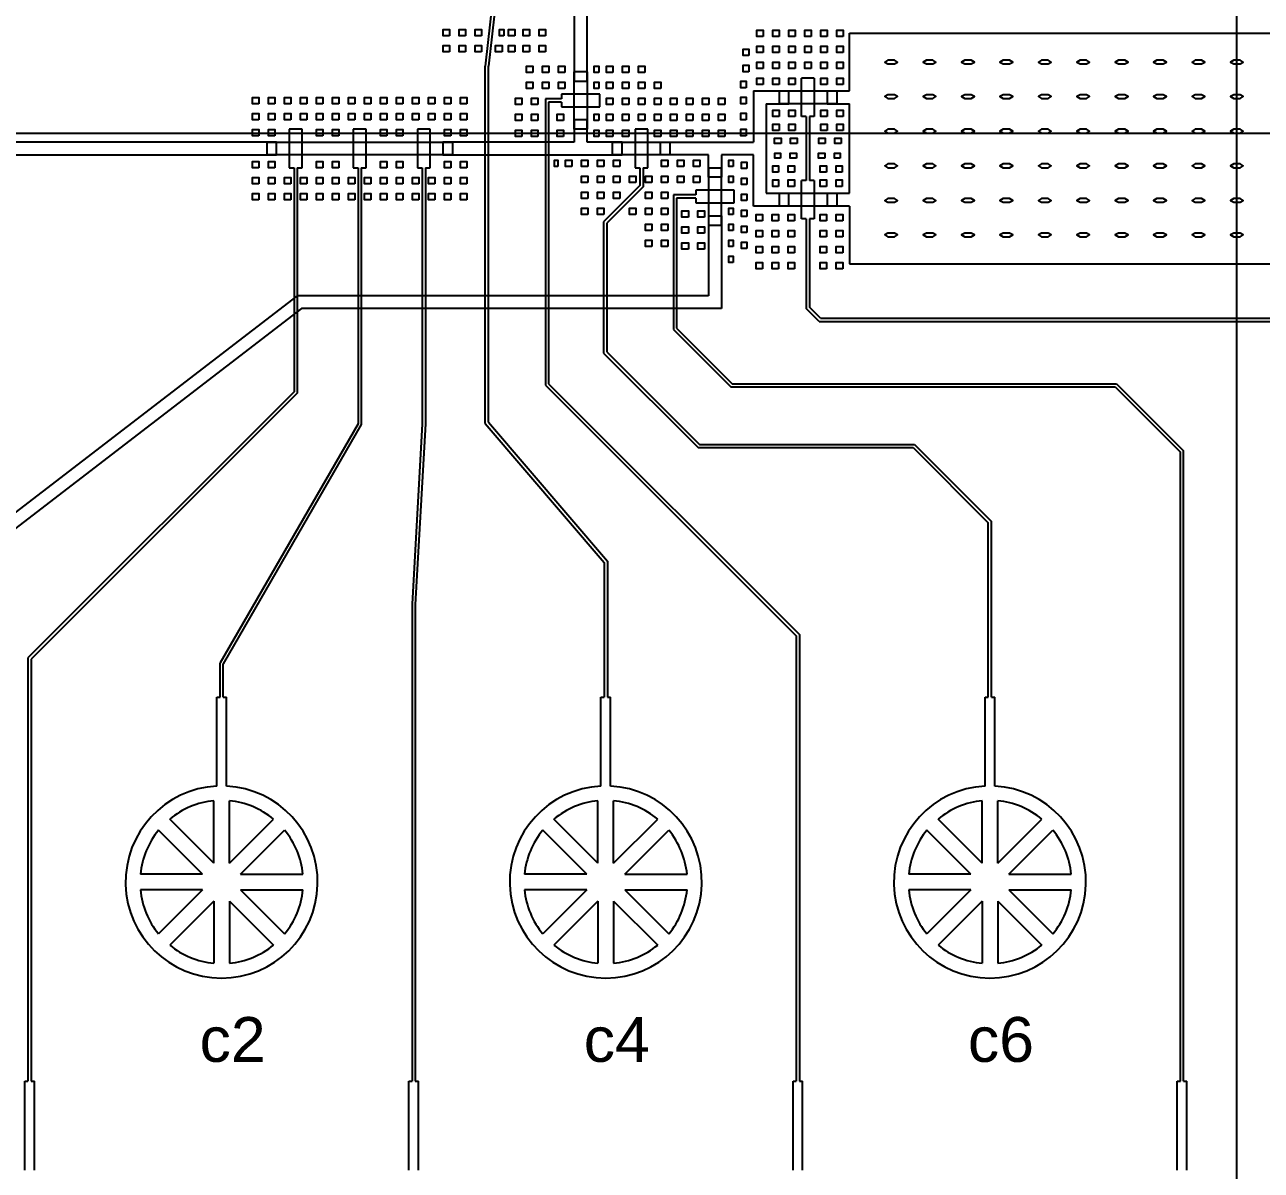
# Model space of a CAD drawing. Extents: x 1828 to 103828, y 11639 to 113639.
# Drawn here: x 43362 to 53018, y 33539 to 42485 of the extents above; entities that cross this region are included whole.
import ezdxf

# ---------------------------------------------------------------- set-up
doc = ezdxf.new("R2010")
doc.units = 13
for name, color, linetype in [('Control - FILL', 40, 'Continuous'), ('Control - SU8', 10, 'Continuous'), ('Flow - AZ50', 80, 'Continuous'), ('Flow - FILL', 131, 'Continuous'), ('Flow - SU8', 140, 'Continuous'), ('OPAQUE', 10, 'Continuous')]:
    doc.layers.add(name, color=color, linetype=linetype)
doc.styles.get("Standard").update_dxf_attribs({"font": 'arial.ttf', "height": 250})

msp = doc.modelspace()

# ---------------------------------------------------------------- linework, layer by layer
for p, q in [((52827.8, 11638.7), (52827.8, 113638.7)), ((52827.8, 11638.7), (52827.8, 113638.7)), ((1827.8, 41638.7), (103827.8, 41638.7))]:
    msp.add_line(p, q)
at = {"layer": 'Control - FILL'}
for p, q in [((44838, 35937.6), (44838, 36424.2)), ((44960.6, 35937.6), (44960.6, 36424.2)), ((47838, 35937.6), (47838, 36424.2)), ((47960.6, 35937.6), (47960.6, 36424.2)), ((50838, 35937.6), (50838, 36424.2)), ((50960.6, 35937.6), (50960.6, 36424.2)), ((44838, 35937.6), (44494, 36281.6)), ((44960.6, 35937.6), (45304.6, 36281.6)), ((47838, 35937.6), (47494, 36281.6)), ((47960.6, 35937.6), (48304.6, 36281.6)), ((50838, 35937.6), (50494, 36281.6)), ((50960.6, 35937.6), (51304.6, 36281.6)), ((44751.3, 35850.9), (44407.3, 36195)), ((45047.3, 35850.9), (45391.3, 36195)), ((47751.3, 35850.9), (47407.3, 36195)), ((48047.3, 35850.9), (48391.3, 36195)), ((50751.3, 35850.9), (50407.3, 36195)), ((51047.3, 35850.9), (51391.3, 36195)), ((44751.3, 35850.9), (44264.8, 35850.9)), ((45047.3, 35850.9), (45533.8, 35850.9)), ((47751.3, 35850.9), (47264.8, 35850.9)), ((48047.3, 35850.9), (48533.8, 35850.9)), ((50751.3, 35850.9), (50264.8, 35850.9)), ((51047.3, 35850.9), (51533.8, 35850.9)), ((44751.3, 35728.3), (44264.8, 35728.3)), ((44751.3, 35728.3), (44407.3, 35384.3)), ((44838, 35641.6), (44494, 35297.6)), ((44838, 35641.6), (44838, 35155.1)), ((44960.6, 35641.6), (44960.6, 35155.1)), ((44960.6, 35641.6), (45304.6, 35297.6)), ((45047.3, 35728.3), (45533.8, 35728.3)), ((45047.3, 35728.3), (45391.3, 35384.3)), ((47751.3, 35728.3), (47264.8, 35728.3)), ((47751.3, 35728.3), (47407.3, 35384.3)), ((47838, 35641.6), (47494, 35297.6)), ((47838, 35641.6), (47838, 35155.1)), ((47960.6, 35641.6), (47960.6, 35155.1)), ((47960.6, 35641.6), (48304.6, 35297.6)), ((48047.3, 35728.3), (48533.8, 35728.3)), ((48047.3, 35728.3), (48391.3, 35384.3)), ((50751.3, 35728.3), (50264.8, 35728.3)), ((50751.3, 35728.3), (50407.3, 35384.3)), ((50838, 35641.6), (50494, 35297.6)), ((50838, 35641.6), (50838, 35155.1)), ((50960.6, 35641.6), (50960.6, 35155.1)), ((50960.6, 35641.6), (51304.6, 35297.6)), ((51047.3, 35728.3), (51533.8, 35728.3)), ((51047.3, 35728.3), (51391.3, 35384.3))]:
    msp.add_line(p, q, dxfattribs=at)
for centre, start, end in [((44899.3, 35789.6), 95.51773, 129.48227), ((44899.3, 35789.6), 50.51773, 84.48227), ((47899.3, 35789.6), 95.51773, 129.48227), ((47899.3, 35789.6), 50.51773, 84.48227), ((50899.3, 35789.6), 95.51773, 129.48227), ((50899.3, 35789.6), 50.51773, 84.48227), ((44899.3, 35789.6), 140.51773, 174.48227), ((44899.3, 35789.6), 5.51773, 39.48227), ((47899.3, 35789.6), 140.51773, 174.48227), ((47899.3, 35789.6), 5.51773, 39.48227), ((50899.3, 35789.6), 140.51773, 174.48227), ((50899.3, 35789.6), 5.51773, 39.48227), ((44899.3, 35789.6), 185.51773, 219.48227), ((44899.3, 35789.6), 320.51773, 354.48227), ((47899.3, 35789.6), 185.51773, 219.48227), ((47899.3, 35789.6), 320.51773, 354.48227), ((50899.3, 35789.6), 185.51773, 219.48227), ((50899.3, 35789.6), 320.51773, 354.48227), ((44899.3, 35789.6), 230.51773, 264.48227), ((44899.3, 35789.6), 275.51773, 309.48227), ((47899.3, 35789.6), 230.51773, 264.48227), ((47899.3, 35789.6), 275.51773, 309.48227), ((50899.3, 35789.6), 230.51773, 264.48227), ((50899.3, 35789.6), 275.51773, 309.48227)]:
    msp.add_arc(centre, 637.5, start, end, dxfattribs=at)
at = {"layer": 'Control - SU8'}
for p, q in [((47015.3, 42668.7), (46957.4, 42162.8)), ((47040.2, 42665.9), (46982.4, 42161.4)), ((46957.4, 39371.2), (46957.4, 42162.8)), ((46982.4, 39380.5), (46982.4, 42161.4)), ((49427.8, 41768.7), (49427.8, 42068.7)), ((49527.8, 42068.7), (49427.8, 42068.7)), ((49527.8, 42068.7), (49527.8, 41768.7)), ((47552.8, 41943.7), (47552.8, 41906.2)), ((47852.8, 41943.7), (47552.8, 41943.7)), ((47852.8, 41843.7), (47852.8, 41943.7)), ((47427.8, 41906.2), (47427.8, 39670.9)), ((47552.8, 41906.2), (47427.8, 41906.2)), ((47552.8, 41881.2), (47452.8, 41881.2)), ((47452.8, 41881.2), (47452.8, 39681.2)), ((47552.8, 41881.2), (47552.8, 41843.7)), ((47552.8, 41843.7), (47852.8, 41843.7)), ((49465.3, 41768.7), (49427.8, 41768.7)), ((49465.3, 41768.7), (49465.3, 41268.7)), ((49527.8, 41768.7), (49490.3, 41768.7)), ((49490.3, 41768.7), (49490.3, 41268.7)), ((45527.8, 41668.7), (45427.8, 41668.7)), ((45427.8, 41668.7), (45427.8, 41368.7)), ((45527.8, 41368.7), (45527.8, 41668.7)), ((46027.8, 41668.7), (45927.8, 41668.7)), ((45927.8, 41668.7), (45927.8, 41368.7)), ((46027.8, 41368.7), (46027.8, 41668.7)), ((46527.8, 41668.7), (46427.8, 41668.7)), ((46427.8, 41668.7), (46427.8, 41368.7)), ((46527.8, 41368.7), (46527.8, 41668.7)), ((48227.8, 41668.7), (48127.8, 41668.7)), ((48127.8, 41668.7), (48127.8, 41368.7)), ((48227.8, 41368.7), (48227.8, 41668.7)), ((45427.8, 41368.7), (45465.3, 41368.7)), ((45465.3, 41368.7), (45465.3, 39618.7)), ((45490.3, 41368.7), (45527.8, 41368.7)), ((45490.3, 41368.7), (45490.3, 39608.4)), ((45927.8, 41368.7), (45965.3, 41368.7)), ((45965.3, 41368.7), (45965.3, 39368.7)), ((45990.3, 41368.7), (46027.8, 41368.7)), ((45990.3, 41368.7), (45990.3, 39362)), ((46427.8, 41368.7), (46465.3, 41368.7)), ((46465.3, 41368.7), (46465.3, 39368.7)), ((46490.3, 41368.7), (46527.8, 41368.7)), ((46490.3, 41368.7), (46490.3, 39368)), ((48127.8, 41368.7), (48165.3, 41368.7)), ((48165.3, 41368.7), (48165.3, 41229.1)), ((48190.3, 41368.7), (48227.8, 41368.7)), ((48190.3, 41368.7), (48190.3, 41218.7)), ((49427.8, 40968.7), (49427.8, 41268.7)), ((49465.3, 41268.7), (49427.8, 41268.7)), ((49527.8, 41268.7), (49490.3, 41268.7)), ((49527.8, 41268.7), (49527.8, 40968.7)), ((48165.3, 41229.1), (47882.5, 40946.2)), ((48190.3, 41218.7), (47907.5, 40935.9)), ((48602.8, 41156.2), (48427.8, 41156.2)), ((48427.8, 41156.2), (48427.8, 40106.2)), ((48602.8, 41193.7), (48602.8, 41156.2)), ((48902.8, 41193.7), (48602.8, 41193.7)), ((48902.8, 41093.7), (48902.8, 41193.7)), ((48602.8, 41131.2), (48452.8, 41131.2)), ((48452.8, 41131.2), (48452.8, 40116.6)), ((48602.8, 41131.2), (48602.8, 41093.7)), ((48602.8, 41093.7), (48902.8, 41093.7)), ((47882.5, 40946.2), (47882.5, 39920.9)), ((49465.3, 40968.7), (49427.8, 40968.7)), ((49465.3, 40968.7), (49465.3, 40268.7)), ((49527.8, 40968.7), (49490.3, 40968.7)), ((49490.3, 40968.7), (49490.3, 40279.1)), ((47907.5, 40935.9), (47907.5, 39931.2)), ((49565.3, 40168.7), (49465.3, 40268.7)), ((49575.7, 40193.7), (49490.3, 40279.1)), ((49575.7, 40193.7), (53397.2, 40193.7)), ((48427.8, 40106.2), (48877.1, 39656.9)), ((48452.8, 40116.6), (48887.5, 39681.9)), ((48452.8, 40081.2), (48877.1, 39656.9)), ((49565.3, 40168.7), (53386.8, 40168.7)), ((47882.5, 39920.9), (48620.5, 39182.8)), ((47907.5, 39931.2), (48630.9, 39207.8)), ((45465.3, 39618.7), (43386.8, 37540.2)), ((45490.3, 39608.4), (43411.8, 37529.8)), ((47427.8, 39670.9), (49386.8, 37711.9)), ((47452.8, 39681.2), (49411.8, 37722.3)), ((48877.1, 39656.9), (51877.1, 39656.9)), ((48887.5, 39681.9), (51887.5, 39681.9)), ((51877.1, 39656.9), (52386.8, 39147.2)), ((51887.5, 39681.9), (52411.8, 39157.6)), ((45965.3, 39368.7), (44886.8, 37500.6)), ((45990.3, 39362), (44911.8, 37493.9)), ((46465.3, 39368.7), (46386.8, 37959.3)), ((46490.3, 39368), (46411.8, 37957.9)), ((46957.4, 39371.2), (47886.8, 38285.6)), ((46982.4, 39380.5), (47911.8, 38294.9)), ((48630.9, 39207.8), (50309.7, 39207.8)), ((50309.7, 39207.8), (50911.8, 38605.7)), ((48620.5, 39182.8), (50299.3, 39182.8)), ((50299.3, 39182.8), (50886.8, 38595.3)), ((52386.8, 34233.9), (52386.8, 39147.2)), ((52411.8, 34233.9), (52411.8, 39157.6)), ((50886.8, 37233.9), (50886.8, 38595.3)), ((50911.8, 37233.9), (50911.8, 38605.7)), ((47886.8, 38285.6), (47886.8, 37233.9)), ((47911.8, 38294.9), (47911.8, 37233.9)), ((46386.8, 37959.3), (46386.8, 34233.9)), ((46411.8, 37956), (46411.8, 34233.9)), ((49386.8, 37711.9), (49386.8, 34233.9)), ((49411.8, 37722.3), (49411.8, 34233.9)), ((43386.8, 37540.2), (43386.8, 34233.9)), ((43411.8, 37529.8), (43411.8, 34233.9)), ((44886.8, 37233.9), (44886.8, 37500.6)), ((44911.8, 37233.9), (44911.8, 37493.9)), ((44861.8, 37233.9), (44886.8, 37233.9)), ((44861.8, 36538.7), (44861.8, 37233.9)), ((44911.8, 37233.9), (44936.8, 37233.9)), ((44936.8, 36538.7), (44936.8, 37233.9)), ((47861.8, 37233.9), (47886.8, 37233.9)), ((47861.8, 36538.7), (47861.8, 37233.9)), ((47911.8, 37233.9), (47936.8, 37233.9)), ((47936.8, 36538.7), (47936.8, 37233.9)), ((50861.8, 37233.9), (50886.8, 37233.9)), ((50861.8, 36538.7), (50861.8, 37233.9)), ((50911.8, 37233.9), (50936.8, 37233.9)), ((50936.8, 36538.7), (50936.8, 37233.9)), ((43361.8, 33538.7), (43361.8, 34233.9)), ((43361.8, 34233.9), (43386.8, 34233.9)), ((43411.8, 34233.9), (43436.8, 34233.9)), ((43436.8, 33538.7), (43436.8, 34233.9)), ((46361.8, 34233.9), (46386.8, 34233.9)), ((46361.8, 33538.7), (46361.8, 34233.9)), ((46411.8, 34233.9), (46436.8, 34233.9)), ((46436.8, 33538.7), (46436.8, 34233.9)), ((49361.8, 34233.9), (49386.8, 34233.9)), ((49361.8, 33538.7), (49361.8, 34233.9)), ((49411.8, 34233.9), (49436.8, 34233.9)), ((49436.8, 33538.7), (49436.8, 34233.9)), ((52361.8, 34233.9), (52386.8, 34233.9)), ((52361.8, 33538.7), (52361.8, 34233.9)), ((52411.8, 34233.9), (52436.8, 34233.9)), ((52436.8, 33538.7), (52436.8, 34233.9))]:
    msp.add_line(p, q, dxfattribs=at)
for centre in [(44899.3, 35789.6), (47899.3, 35789.6), (50899.3, 35789.6)]:
    msp.add_arc(centre, 750, 92.86598, 87.13402, dxfattribs=at)
at = {"layer": 'Flow - AZ50'}
for p, q in [((47652.8, 41668.7), (47652.8, 42118.7)), ((47752.8, 42118.7), (47652.8, 42118.7)), ((47752.8, 42118.7), (47752.8, 41668.7)), ((49252.8, 41968.7), (49702.8, 41968.7)), ((49252.8, 41968.7), (49252.8, 41868.7)), ((49702.8, 41968.7), (49702.8, 41868.7)), ((49702.8, 41868.7), (49252.8, 41868.7)), ((47752.8, 41668.7), (47652.8, 41668.7)), ((45252.8, 41568.7), (46702.8, 41568.7)), ((45252.8, 41568.7), (45252.8, 41468.7)), ((46702.8, 41568.7), (46702.8, 41468.7)), ((47952.8, 41468.7), (47952.8, 41568.7)), ((47952.8, 41568.7), (48402.8, 41568.7)), ((48402.8, 41468.7), (48402.8, 41568.7)), ((46702.8, 41468.7), (45252.8, 41468.7)), ((48402.8, 41468.7), (47952.8, 41468.7)), ((48702.8, 41368.7), (48702.8, 40918.7)), ((48702.8, 41368.7), (48802.8, 41368.7)), ((48802.8, 40918.7), (48802.8, 41368.7)), ((49252.8, 41168.7), (49702.8, 41168.7)), ((49252.8, 41168.7), (49252.8, 41068.7)), ((49702.8, 41168.7), (49702.8, 41068.7)), ((49702.8, 41068.7), (49252.8, 41068.7)), ((48702.8, 40918.7), (48802.8, 40918.7))]:
    msp.add_line(p, q, dxfattribs=at)
at = {"layer": 'Flow - FILL'}
for points in [[(46679.3, 42397.8), (46629.3, 42397.8), (46629.3, 42447.8), (46679.3, 42447.8)], [(46804.3, 42397.8), (46754.3, 42397.8), (46754.3, 42447.8), (46804.3, 42447.8)], [(46929.3, 42397.8), (46879.3, 42397.8), (46879.3, 42447.8), (46929.3, 42447.8)], [(47104.3, 42397.8), (47069.3, 42397.8), (47069.3, 42447.8), (47104.3, 42447.8)], [(47189.3, 42397.8), (47139.3, 42397.8), (47139.3, 42447.8), (47189.3, 42447.8)], [(47304.3, 42397.8), (47254.3, 42397.8), (47254.3, 42447.8), (47304.3, 42447.8)], [(47429.3, 42397.8), (47379.3, 42397.8), (47379.3, 42447.8), (47429.3, 42447.8)], [(49127.8, 42393.7), (49077.8, 42393.7), (49077.8, 42443.7), (49127.8, 42443.7)], [(49252.8, 42393.7), (49202.8, 42393.7), (49202.8, 42443.7), (49252.8, 42443.7)], [(49377.8, 42393.7), (49327.8, 42393.7), (49327.8, 42443.7), (49377.8, 42443.7)], [(49502.8, 42393.7), (49452.8, 42393.7), (49452.8, 42443.7), (49502.8, 42443.7)], [(49627.8, 42393.7), (49577.8, 42393.7), (49577.8, 42443.7), (49627.8, 42443.7)], [(49752.8, 42393.7), (49702.8, 42393.7), (49702.8, 42443.7), (49752.8, 42443.7)], [(46679.3, 42272.8), (46629.3, 42272.8), (46629.3, 42322.8), (46679.3, 42322.8)], [(46804.3, 42272.8), (46754.3, 42272.8), (46754.3, 42322.8), (46804.3, 42322.8)], [(46929.3, 42272.8), (46879.3, 42272.8), (46879.3, 42322.8), (46929.3, 42322.8)], [(47089.3, 42272.8), (47039.3, 42272.8), (47039.3, 42322.8), (47089.3, 42322.8)], [(47189.3, 42272.8), (47139.3, 42272.8), (47139.3, 42322.8), (47189.3, 42322.8)], [(47304.3, 42272.8), (47254.3, 42272.8), (47254.3, 42322.8), (47304.3, 42322.8)], [(47429.3, 42272.8), (47379.3, 42272.8), (47379.3, 42322.8), (47429.3, 42322.8)], [(49127.8, 42268.7), (49077.8, 42268.7), (49077.8, 42318.7), (49127.8, 42318.7)], [(49252.8, 42268.7), (49202.8, 42268.7), (49202.8, 42318.7), (49252.8, 42318.7)], [(49377.8, 42268.7), (49327.8, 42268.7), (49327.8, 42318.7), (49377.8, 42318.7)], [(49502.8, 42268.7), (49452.8, 42268.7), (49452.8, 42318.7), (49502.8, 42318.7)], [(49627.8, 42268.7), (49577.8, 42268.7), (49577.8, 42318.7), (49627.8, 42318.7)], [(49752.8, 42268.7), (49702.8, 42268.7), (49702.8, 42318.7), (49752.8, 42318.7)], [(49015.3, 42243.7), (48972.8, 42243.7), (48972.8, 42293.7), (49015.3, 42293.7)], [(50102.8, 42178.7), (50152.8, 42178.7), (50177.8, 42193.7), (50177.8, 42193.7), (50152.8, 42208.7), (50102.8, 42208.7), (50077.8, 42193.7), (50077.8, 42193.7)], [(50402.8, 42178.7), (50452.8, 42178.7), (50477.8, 42193.7), (50477.8, 42193.7), (50452.8, 42208.7), (50402.8, 42208.7), (50377.8, 42193.7), (50377.8, 42193.7)], [(50702.8, 42178.7), (50752.8, 42178.7), (50777.8, 42193.7), (50777.8, 42193.7), (50752.8, 42208.7), (50702.8, 42208.7), (50677.8, 42193.7), (50677.8, 42193.7)], [(51002.8, 42178.7), (51052.8, 42178.7), (51077.8, 42193.7), (51077.8, 42193.7), (51052.8, 42208.7), (51002.8, 42208.7), (50977.8, 42193.7), (50977.8, 42193.7)], [(51302.8, 42178.7), (51352.8, 42178.7), (51377.8, 42193.7), (51377.8, 42193.7), (51352.8, 42208.7), (51302.8, 42208.7), (51277.8, 42193.7), (51277.8, 42193.7)], [(51602.8, 42178.7), (51652.8, 42178.7), (51677.8, 42193.7), (51677.8, 42193.7), (51652.8, 42208.7), (51602.8, 42208.7), (51577.8, 42193.7), (51577.8, 42193.7)], [(51902.8, 42178.7), (51952.8, 42178.7), (51977.8, 42193.7), (51977.8, 42193.7), (51952.8, 42208.7), (51902.8, 42208.7), (51877.8, 42193.7), (51877.8, 42193.7)], [(52202.8, 42178.7), (52252.8, 42178.7), (52277.8, 42193.7), (52277.8, 42193.7), (52252.8, 42208.7), (52202.8, 42208.7), (52177.8, 42193.7), (52177.8, 42193.7)], [(52502.8, 42178.7), (52552.8, 42178.7), (52577.8, 42193.7), (52577.8, 42193.7), (52552.8, 42208.7), (52502.8, 42208.7), (52477.8, 42193.7), (52477.8, 42193.7)], [(52802.8, 42178.7), (52852.8, 42178.7), (52877.8, 42193.7), (52877.8, 42193.7), (52852.8, 42208.7), (52802.8, 42208.7), (52777.8, 42193.7), (52777.8, 42193.7)], [(47329.3, 42112.8), (47279.3, 42112.8), (47279.3, 42162.8), (47329.3, 42162.8)], [(47454.3, 42112.8), (47404.3, 42112.8), (47404.3, 42162.8), (47454.3, 42162.8)], [(47579.3, 42112.8), (47529.3, 42112.8), (47529.3, 42162.8), (47579.3, 42162.8)], [(47844.3, 42112.8), (47809.3, 42112.8), (47809.3, 42162.8), (47844.3, 42162.8)], [(47954.3, 42112.8), (47904.3, 42112.8), (47904.3, 42162.8), (47954.3, 42162.8)], [(48079.3, 42112.8), (48029.3, 42112.8), (48029.3, 42162.8), (48079.3, 42162.8)], [(48204.3, 42112.8), (48154.3, 42112.8), (48154.3, 42162.8), (48204.3, 42162.8)], [(49015.3, 42118.7), (48972.8, 42118.7), (48972.8, 42168.7), (49015.3, 42168.7)], [(49127.8, 42143.7), (49077.8, 42143.7), (49077.8, 42193.7), (49127.8, 42193.7)], [(49252.8, 42143.7), (49202.8, 42143.7), (49202.8, 42193.7), (49252.8, 42193.7)], [(49377.8, 42143.7), (49327.8, 42143.7), (49327.8, 42193.7), (49377.8, 42193.7)], [(49502.8, 42143.7), (49452.8, 42143.7), (49452.8, 42193.7), (49502.8, 42193.7)], [(49627.8, 42143.7), (49577.8, 42143.7), (49577.8, 42193.7), (49627.8, 42193.7)], [(49752.8, 42143.7), (49702.8, 42143.7), (49702.8, 42193.7), (49752.8, 42193.7)], [(47329.3, 41987.8), (47279.3, 41987.8), (47279.3, 42037.8), (47329.3, 42037.8)], [(47454.3, 41987.8), (47404.3, 41987.8), (47404.3, 42037.8), (47454.3, 42037.8)], [(47579.3, 41987.8), (47529.3, 41987.8), (47529.3, 42037.8), (47579.3, 42037.8)], [(47844.3, 41987.8), (47809.3, 41987.8), (47809.3, 42037.8), (47844.3, 42037.8)], [(47954.3, 41987.8), (47904.3, 41987.8), (47904.3, 42037.8), (47954.3, 42037.8)], [(48079.3, 41987.8), (48029.3, 41987.8), (48029.3, 42037.8), (48079.3, 42037.8)], [(48204.3, 41987.8), (48154.3, 41987.8), (48154.3, 42037.8), (48204.3, 42037.8)], [(48329.3, 41987.8), (48279.3, 41987.8), (48279.3, 42037.8), (48329.3, 42037.8)], [(48995.3, 41993.7), (48952.8, 41993.7), (48952.8, 42043.7), (48995.3, 42043.7)], [(49127.8, 42018.7), (49077.8, 42018.7), (49077.8, 42068.7), (49127.8, 42068.7)], [(49252.8, 42018.7), (49202.8, 42018.7), (49202.8, 42068.7), (49252.8, 42068.7)], [(49377.8, 42018.7), (49327.8, 42018.7), (49327.8, 42068.7), (49377.8, 42068.7)], [(49627.8, 42018.7), (49577.8, 42018.7), (49577.8, 42068.7), (49627.8, 42068.7)], [(49752.8, 42018.7), (49702.8, 42018.7), (49702.8, 42068.7), (49752.8, 42068.7)], [(45189.3, 41867.8), (45139.3, 41867.8), (45139.3, 41917.8), (45189.3, 41917.8)], [(45314.3, 41867.8), (45264.3, 41867.8), (45264.3, 41917.8), (45314.3, 41917.8)], [(45439.3, 41867.8), (45389.3, 41867.8), (45389.3, 41917.8), (45439.3, 41917.8)], [(45564.3, 41867.8), (45514.3, 41867.8), (45514.3, 41917.8), (45564.3, 41917.8)], [(45689.3, 41867.8), (45639.3, 41867.8), (45639.3, 41917.8), (45689.3, 41917.8)], [(45814.3, 41867.8), (45764.3, 41867.8), (45764.3, 41917.8), (45814.3, 41917.8)], [(45939.3, 41867.8), (45889.3, 41867.8), (45889.3, 41917.8), (45939.3, 41917.8)], [(46064.3, 41867.8), (46014.3, 41867.8), (46014.3, 41917.8), (46064.3, 41917.8)], [(46189.3, 41867.8), (46139.3, 41867.8), (46139.3, 41917.8), (46189.3, 41917.8)], [(46314.3, 41867.8), (46264.3, 41867.8), (46264.3, 41917.8), (46314.3, 41917.8)], [(46439.3, 41867.8), (46389.3, 41867.8), (46389.3, 41917.8), (46439.3, 41917.8)], [(46564.3, 41867.8), (46514.3, 41867.8), (46514.3, 41917.8), (46564.3, 41917.8)], [(46689.3, 41867.8), (46639.3, 41867.8), (46639.3, 41917.8), (46689.3, 41917.8)], [(46814.3, 41867.8), (46764.3, 41867.8), (46764.3, 41917.8), (46814.3, 41917.8)], [(47244.3, 41862.8), (47194.3, 41862.8), (47194.3, 41912.8), (47244.3, 41912.8)], [(47369.3, 41862.8), (47319.3, 41862.8), (47319.3, 41912.8), (47369.3, 41912.8)], [(47954.3, 41862.8), (47904.3, 41862.8), (47904.3, 41912.8), (47954.3, 41912.8)], [(48079.3, 41862.8), (48029.3, 41862.8), (48029.3, 41912.8), (48079.3, 41912.8)], [(48204.3, 41862.8), (48154.3, 41862.8), (48154.3, 41912.8), (48204.3, 41912.8)], [(48329.3, 41862.8), (48279.3, 41862.8), (48279.3, 41912.8), (48329.3, 41912.8)], [(48454.3, 41862.8), (48404.3, 41862.8), (48404.3, 41912.8), (48454.3, 41912.8)], [(48579.3, 41862.8), (48529.3, 41862.8), (48529.3, 41912.8), (48579.3, 41912.8)], [(48704.3, 41862.8), (48654.3, 41862.8), (48654.3, 41912.8), (48704.3, 41912.8)], [(48829.3, 41862.8), (48779.3, 41862.8), (48779.3, 41912.8), (48829.3, 41912.8)], [(48995.3, 41868.7), (48952.8, 41868.7), (48952.8, 41918.7), (48995.3, 41918.7)], [(50102.8, 41908.7), (50152.8, 41908.7), (50177.8, 41923.7), (50177.8, 41923.7), (50152.8, 41938.7), (50102.8, 41938.7), (50077.8, 41923.7), (50077.8, 41923.7)], [(50402.8, 41908.7), (50452.8, 41908.7), (50477.8, 41923.7), (50477.8, 41923.7), (50452.8, 41938.7), (50402.8, 41938.7), (50377.8, 41923.7), (50377.8, 41923.7)], [(50702.8, 41908.7), (50752.8, 41908.7), (50777.8, 41923.7), (50777.8, 41923.7), (50752.8, 41938.7), (50702.8, 41938.7), (50677.8, 41923.7), (50677.8, 41923.7)], [(51002.8, 41908.7), (51052.8, 41908.7), (51077.8, 41923.7), (51077.8, 41923.7), (51052.8, 41938.7), (51002.8, 41938.7), (50977.8, 41923.7), (50977.8, 41923.7)], [(51302.8, 41908.7), (51352.8, 41908.7), (51377.8, 41923.7), (51377.8, 41923.7), (51352.8, 41938.7), (51302.8, 41938.7), (51277.8, 41923.7), (51277.8, 41923.7)], [(51602.8, 41908.7), (51652.8, 41908.7), (51677.8, 41923.7), (51677.8, 41923.7), (51652.8, 41938.7), (51602.8, 41938.7), (51577.8, 41923.7), (51577.8, 41923.7)], [(51902.8, 41908.7), (51952.8, 41908.7), (51977.8, 41923.7), (51977.8, 41923.7), (51952.8, 41938.7), (51902.8, 41938.7), (51877.8, 41923.7), (51877.8, 41923.7)], [(52202.8, 41908.7), (52252.8, 41908.7), (52277.8, 41923.7), (52277.8, 41923.7), (52252.8, 41938.7), (52202.8, 41938.7), (52177.8, 41923.7), (52177.8, 41923.7)], [(52502.8, 41908.7), (52552.8, 41908.7), (52577.8, 41923.7), (52577.8, 41923.7), (52552.8, 41938.7), (52502.8, 41938.7), (52477.8, 41923.7), (52477.8, 41923.7)], [(52802.8, 41908.7), (52852.8, 41908.7), (52877.8, 41923.7), (52877.8, 41923.7), (52852.8, 41938.7), (52802.8, 41938.7), (52777.8, 41923.7), (52777.8, 41923.7)], [(49252.8, 41768.7), (49202.8, 41768.7), (49202.8, 41818.7), (49252.8, 41818.7)], [(49377.8, 41768.7), (49327.8, 41768.7), (49327.8, 41818.7), (49377.8, 41818.7)], [(49627.8, 41768.7), (49577.8, 41768.7), (49577.8, 41818.7), (49627.8, 41818.7)], [(49752.8, 41768.7), (49702.8, 41768.7), (49702.8, 41818.7), (49752.8, 41818.7)], [(45189.3, 41742.8), (45139.3, 41742.8), (45139.3, 41792.8), (45189.3, 41792.8)], [(45314.3, 41742.8), (45264.3, 41742.8), (45264.3, 41792.8), (45314.3, 41792.8)], [(45439.3, 41742.8), (45389.3, 41742.8), (45389.3, 41792.8), (45439.3, 41792.8)], [(45564.3, 41742.8), (45514.3, 41742.8), (45514.3, 41792.8), (45564.3, 41792.8)], [(45689.3, 41742.8), (45639.3, 41742.8), (45639.3, 41792.8), (45689.3, 41792.8)], [(45814.3, 41742.8), (45764.3, 41742.8), (45764.3, 41792.8), (45814.3, 41792.8)], [(45939.3, 41742.8), (45889.3, 41742.8), (45889.3, 41792.8), (45939.3, 41792.8)], [(46064.3, 41742.8), (46014.3, 41742.8), (46014.3, 41792.8), (46064.3, 41792.8)], [(46189.3, 41742.8), (46139.3, 41742.8), (46139.3, 41792.8), (46189.3, 41792.8)], [(46314.3, 41742.8), (46264.3, 41742.8), (46264.3, 41792.8), (46314.3, 41792.8)], [(46439.3, 41742.8), (46389.3, 41742.8), (46389.3, 41792.8), (46439.3, 41792.8)], [(46564.3, 41742.8), (46514.3, 41742.8), (46514.3, 41792.8), (46564.3, 41792.8)], [(46689.3, 41742.8), (46639.3, 41742.8), (46639.3, 41792.8), (46689.3, 41792.8)], [(46814.3, 41742.8), (46764.3, 41742.8), (46764.3, 41792.8), (46814.3, 41792.8)], [(47244.3, 41737.8), (47194.3, 41737.8), (47194.3, 41787.8), (47244.3, 41787.8)], [(47369.3, 41737.8), (47319.3, 41737.8), (47319.3, 41787.8), (47369.3, 41787.8)], [(47569.8, 41737.8), (47519.8, 41737.8), (47519.8, 41787.8), (47569.8, 41787.8)], [(47844.3, 41737.8), (47809.3, 41737.8), (47809.3, 41787.8), (47844.3, 41787.8)], [(47954.3, 41737.8), (47904.3, 41737.8), (47904.3, 41787.8), (47954.3, 41787.8)], [(48079.3, 41737.8), (48029.3, 41737.8), (48029.3, 41787.8), (48079.3, 41787.8)], [(48204.3, 41737.8), (48154.3, 41737.8), (48154.3, 41787.8), (48204.3, 41787.8)], [(48329.3, 41737.8), (48279.3, 41737.8), (48279.3, 41787.8), (48329.3, 41787.8)], [(48454.3, 41737.8), (48404.3, 41737.8), (48404.3, 41787.8), (48454.3, 41787.8)], [(48579.3, 41737.8), (48529.3, 41737.8), (48529.3, 41787.8), (48579.3, 41787.8)], [(48704.3, 41737.8), (48654.3, 41737.8), (48654.3, 41787.8), (48704.3, 41787.8)], [(48829.3, 41737.8), (48779.3, 41737.8), (48779.3, 41787.8), (48829.3, 41787.8)], [(48995.3, 41743.7), (48952.8, 41743.7), (48952.8, 41793.7), (48995.3, 41793.7)], [(45189.3, 41617.8), (45139.3, 41617.8), (45139.3, 41667.8), (45189.3, 41667.8)], [(45314.3, 41617.8), (45264.3, 41617.8), (45264.3, 41667.8), (45314.3, 41667.8)], [(45689.3, 41617.8), (45639.3, 41617.8), (45639.3, 41667.8), (45689.3, 41667.8)], [(45814.3, 41617.8), (45764.3, 41617.8), (45764.3, 41667.8), (45814.3, 41667.8)], [(46189.3, 41617.8), (46139.3, 41617.8), (46139.3, 41667.8), (46189.3, 41667.8)], [(46314.3, 41617.8), (46264.3, 41617.8), (46264.3, 41667.8), (46314.3, 41667.8)], [(46689.3, 41617.8), (46639.3, 41617.8), (46639.3, 41667.8), (46689.3, 41667.8)], [(46814.3, 41617.8), (46764.3, 41617.8), (46764.3, 41667.8), (46814.3, 41667.8)], [(47244.3, 41612.8), (47194.3, 41612.8), (47194.3, 41662.8), (47244.3, 41662.8)], [(47369.3, 41612.8), (47319.3, 41612.8), (47319.3, 41662.8), (47369.3, 41662.8)], [(47569.8, 41612.8), (47519.8, 41612.8), (47519.8, 41662.8), (47569.8, 41662.8)], [(47844.3, 41612.8), (47809.3, 41612.8), (47809.3, 41662.8), (47844.3, 41662.8)], [(47954.3, 41612.8), (47904.3, 41612.8), (47904.3, 41662.8), (47954.3, 41662.8)], [(48079.3, 41612.8), (48029.3, 41612.8), (48029.3, 41662.8), (48079.3, 41662.8)], [(48329.3, 41612.8), (48279.3, 41612.8), (48279.3, 41662.8), (48329.3, 41662.8)], [(48454.3, 41612.8), (48404.3, 41612.8), (48404.3, 41662.8), (48454.3, 41662.8)], [(48579.3, 41612.8), (48529.3, 41612.8), (48529.3, 41662.8), (48579.3, 41662.8)], [(48704.3, 41612.8), (48654.3, 41612.8), (48654.3, 41662.8), (48704.3, 41662.8)], [(48829.3, 41612.8), (48779.3, 41612.8), (48779.3, 41662.8), (48829.3, 41662.8)], [(48995.3, 41618.7), (48952.8, 41618.7), (48952.8, 41668.7), (48995.3, 41668.7)], [(49252.8, 41658.7), (49202.8, 41658.7), (49202.8, 41708.7), (49252.8, 41708.7)], [(49377.8, 41658.7), (49327.8, 41658.7), (49327.8, 41708.7), (49377.8, 41708.7)], [(49627.8, 41658.7), (49577.8, 41658.7), (49577.8, 41708.7), (49627.8, 41708.7)], [(49752.8, 41658.7), (49702.8, 41658.7), (49702.8, 41708.7), (49752.8, 41708.7)], [(50102.8, 41638.7), (50152.8, 41638.7), (50177.8, 41653.7), (50177.8, 41653.7), (50152.8, 41668.7), (50102.8, 41668.7), (50077.8, 41653.7), (50077.8, 41653.7)], [(50402.8, 41638.7), (50452.8, 41638.7), (50477.8, 41653.7), (50477.8, 41653.7), (50452.8, 41668.7), (50402.8, 41668.7), (50377.8, 41653.7), (50377.8, 41653.7)], [(50702.8, 41638.7), (50752.8, 41638.7), (50777.8, 41653.7), (50777.8, 41653.7), (50752.8, 41668.7), (50702.8, 41668.7), (50677.8, 41653.7), (50677.8, 41653.7)], [(51002.8, 41638.7), (51052.8, 41638.7), (51077.8, 41653.7), (51077.8, 41653.7), (51052.8, 41668.7), (51002.8, 41668.7), (50977.8, 41653.7), (50977.8, 41653.7)], [(51302.8, 41638.7), (51352.8, 41638.7), (51377.8, 41653.7), (51377.8, 41653.7), (51352.8, 41668.7), (51302.8, 41668.7), (51277.8, 41653.7), (51277.8, 41653.7)], [(51602.8, 41638.7), (51652.8, 41638.7), (51677.8, 41653.7), (51677.8, 41653.7), (51652.8, 41668.7), (51602.8, 41668.7), (51577.8, 41653.7), (51577.8, 41653.7)], [(51902.8, 41638.7), (51952.8, 41638.7), (51977.8, 41653.7), (51977.8, 41653.7), (51952.8, 41668.7), (51902.8, 41668.7), (51877.8, 41653.7), (51877.8, 41653.7)], [(52202.8, 41638.7), (52252.8, 41638.7), (52277.8, 41653.7), (52277.8, 41653.7), (52252.8, 41668.7), (52202.8, 41668.7), (52177.8, 41653.7), (52177.8, 41653.7)], [(52502.8, 41638.7), (52552.8, 41638.7), (52577.8, 41653.7), (52577.8, 41653.7), (52552.8, 41668.7), (52502.8, 41668.7), (52477.8, 41653.7), (52477.8, 41653.7)], [(52802.8, 41638.7), (52852.8, 41638.7), (52877.8, 41653.7), (52877.8, 41653.7), (52852.8, 41668.7), (52802.8, 41668.7), (52777.8, 41653.7), (52777.8, 41653.7)], [(49267.8, 41558.7), (49217.8, 41558.7), (49217.8, 41598.7), (49267.8, 41598.7)], [(49392.8, 41558.7), (49342.8, 41558.7), (49342.8, 41598.7), (49392.8, 41598.7)], [(49612.8, 41558.7), (49562.8, 41558.7), (49562.8, 41598.7), (49612.8, 41598.7)], [(49737.8, 41558.7), (49687.8, 41558.7), (49687.8, 41598.7), (49737.8, 41598.7)], [(47524.3, 41377.8), (47499.3, 41377.8), (47499.3, 41427.8), (47524.3, 41427.8)], [(47634.3, 41377.8), (47584.3, 41377.8), (47584.3, 41427.8), (47634.3, 41427.8)], [(47759.3, 41377.8), (47709.3, 41377.8), (47709.3, 41427.8), (47759.3, 41427.8)], [(47884.3, 41377.8), (47834.3, 41377.8), (47834.3, 41427.8), (47884.3, 41427.8)], [(48009.3, 41377.8), (47959.3, 41377.8), (47959.3, 41427.8), (48009.3, 41427.8)], [(48384.3, 41377.8), (48334.3, 41377.8), (48334.3, 41427.8), (48384.3, 41427.8)], [(48509.3, 41377.8), (48459.3, 41377.8), (48459.3, 41427.8), (48509.3, 41427.8)], [(48634.3, 41377.8), (48584.3, 41377.8), (48584.3, 41427.8), (48634.3, 41427.8)], [(48894.3, 41377.8), (48859.3, 41377.8), (48859.3, 41427.8), (48894.3, 41427.8)], [(49264.3, 41442.8), (49219.3, 41442.8), (49219.3, 41482.8), (49264.3, 41482.8)], [(49389.3, 41442.8), (49339.3, 41442.8), (49339.3, 41482.8), (49389.3, 41482.8)], [(49609.3, 41442.8), (49559.3, 41442.8), (49559.3, 41482.8), (49609.3, 41482.8)], [(49729.3, 41442.8), (49684.3, 41442.8), (49684.3, 41482.8), (49729.3, 41482.8)], [(45189.3, 41367.8), (45139.3, 41367.8), (45139.3, 41417.8), (45189.3, 41417.8)], [(45314.3, 41367.8), (45264.3, 41367.8), (45264.3, 41417.8), (45314.3, 41417.8)], [(45689.3, 41367.8), (45639.3, 41367.8), (45639.3, 41417.8), (45689.3, 41417.8)], [(45814.3, 41367.8), (45764.3, 41367.8), (45764.3, 41417.8), (45814.3, 41417.8)], [(46189.3, 41367.8), (46139.3, 41367.8), (46139.3, 41417.8), (46189.3, 41417.8)], [(46314.3, 41367.8), (46264.3, 41367.8), (46264.3, 41417.8), (46314.3, 41417.8)], [(46689.3, 41367.8), (46639.3, 41367.8), (46639.3, 41417.8), (46689.3, 41417.8)], [(46814.3, 41367.8), (46764.3, 41367.8), (46764.3, 41417.8), (46814.3, 41417.8)], [(49001.8, 41362.8), (48959.3, 41362.8), (48959.3, 41412.8), (49001.8, 41412.8)], [(49249.3, 41332.8), (49204.3, 41332.8), (49204.3, 41382.8), (49249.3, 41382.8)], [(49374.3, 41332.8), (49324.3, 41332.8), (49324.3, 41382.8), (49374.3, 41382.8)], [(49624.3, 41332.8), (49574.3, 41332.8), (49574.3, 41382.8), (49624.3, 41382.8)], [(49744.3, 41332.8), (49699.3, 41332.8), (49699.3, 41382.8), (49744.3, 41382.8)], [(50102.8, 41368.7), (50152.8, 41368.7), (50177.8, 41383.7), (50177.8, 41383.7), (50152.8, 41398.7), (50102.8, 41398.7), (50077.8, 41383.7), (50077.8, 41383.7)], [(50402.8, 41368.7), (50452.8, 41368.7), (50477.8, 41383.7), (50477.8, 41383.7), (50452.8, 41398.7), (50402.8, 41398.7), (50377.8, 41383.7), (50377.8, 41383.7)], [(50702.8, 41368.7), (50752.8, 41368.7), (50777.8, 41383.7), (50777.8, 41383.7), (50752.8, 41398.7), (50702.8, 41398.7), (50677.8, 41383.7), (50677.8, 41383.7)], [(51002.8, 41368.7), (51052.8, 41368.7), (51077.8, 41383.7), (51077.8, 41383.7), (51052.8, 41398.7), (51002.8, 41398.7), (50977.8, 41383.7), (50977.8, 41383.7)], [(51302.8, 41368.7), (51352.8, 41368.7), (51377.8, 41383.7), (51377.8, 41383.7), (51352.8, 41398.7), (51302.8, 41398.7), (51277.8, 41383.7), (51277.8, 41383.7)], [(51602.8, 41368.7), (51652.8, 41368.7), (51677.8, 41383.7), (51677.8, 41383.7), (51652.8, 41398.7), (51602.8, 41398.7), (51577.8, 41383.7), (51577.8, 41383.7)], [(51902.8, 41368.7), (51952.8, 41368.7), (51977.8, 41383.7), (51977.8, 41383.7), (51952.8, 41398.7), (51902.8, 41398.7), (51877.8, 41383.7), (51877.8, 41383.7)], [(52202.8, 41368.7), (52252.8, 41368.7), (52277.8, 41383.7), (52277.8, 41383.7), (52252.8, 41398.7), (52202.8, 41398.7), (52177.8, 41383.7), (52177.8, 41383.7)], [(52502.8, 41368.7), (52552.8, 41368.7), (52577.8, 41383.7), (52577.8, 41383.7), (52552.8, 41398.7), (52502.8, 41398.7), (52477.8, 41383.7), (52477.8, 41383.7)], [(52802.8, 41368.7), (52852.8, 41368.7), (52877.8, 41383.7), (52877.8, 41383.7), (52852.8, 41398.7), (52802.8, 41398.7), (52777.8, 41383.7), (52777.8, 41383.7)], [(45189.3, 41242.8), (45139.3, 41242.8), (45139.3, 41292.8), (45189.3, 41292.8)], [(45314.3, 41242.8), (45264.3, 41242.8), (45264.3, 41292.8), (45314.3, 41292.8)], [(45439.3, 41242.8), (45389.3, 41242.8), (45389.3, 41292.8), (45439.3, 41292.8)], [(45564.3, 41242.8), (45514.3, 41242.8), (45514.3, 41292.8), (45564.3, 41292.8)], [(45689.3, 41242.8), (45639.3, 41242.8), (45639.3, 41292.8), (45689.3, 41292.8)], [(45814.3, 41242.8), (45764.3, 41242.8), (45764.3, 41292.8), (45814.3, 41292.8)], [(45939.3, 41242.8), (45889.3, 41242.8), (45889.3, 41292.8), (45939.3, 41292.8)], [(46064.3, 41242.8), (46014.3, 41242.8), (46014.3, 41292.8), (46064.3, 41292.8)], [(46189.3, 41242.8), (46139.3, 41242.8), (46139.3, 41292.8), (46189.3, 41292.8)], [(46314.3, 41242.8), (46264.3, 41242.8), (46264.3, 41292.8), (46314.3, 41292.8)], [(46439.3, 41242.8), (46389.3, 41242.8), (46389.3, 41292.8), (46439.3, 41292.8)], [(46564.3, 41242.8), (46514.3, 41242.8), (46514.3, 41292.8), (46564.3, 41292.8)], [(46689.3, 41242.8), (46639.3, 41242.8), (46639.3, 41292.8), (46689.3, 41292.8)], [(46814.3, 41242.8), (46764.3, 41242.8), (46764.3, 41292.8), (46814.3, 41292.8)], [(47759.3, 41252.8), (47709.3, 41252.8), (47709.3, 41302.8), (47759.3, 41302.8)], [(47884.3, 41252.8), (47834.3, 41252.8), (47834.3, 41302.8), (47884.3, 41302.8)], [(48009.3, 41252.8), (47959.3, 41252.8), (47959.3, 41302.8), (48009.3, 41302.8)], [(48134.3, 41252.8), (48084.3, 41252.8), (48084.3, 41302.8), (48134.3, 41302.8)], [(48259.3, 41252.8), (48209.3, 41252.8), (48209.3, 41302.8), (48259.3, 41302.8)], [(48384.3, 41252.8), (48334.3, 41252.8), (48334.3, 41302.8), (48384.3, 41302.8)], [(48509.3, 41252.8), (48459.3, 41252.8), (48459.3, 41302.8), (48509.3, 41302.8)], [(48634.3, 41252.8), (48584.3, 41252.8), (48584.3, 41302.8), (48634.3, 41302.8)], [(48894.3, 41252.8), (48859.3, 41252.8), (48859.3, 41302.8), (48894.3, 41302.8)], [(49001.8, 41237.8), (48959.3, 41237.8), (48959.3, 41287.8), (49001.8, 41287.8)], [(49249.3, 41222.8), (49204.3, 41222.8), (49204.3, 41272.8), (49249.3, 41272.8)], [(49374.3, 41222.8), (49324.3, 41222.8), (49324.3, 41272.8), (49374.3, 41272.8)], [(49624.3, 41222.8), (49574.3, 41222.8), (49574.3, 41272.8), (49624.3, 41272.8)], [(49744.3, 41222.8), (49699.3, 41222.8), (49699.3, 41272.8), (49744.3, 41272.8)], [(45189.3, 41117.8), (45139.3, 41117.8), (45139.3, 41167.8), (45189.3, 41167.8)], [(45314.3, 41117.8), (45264.3, 41117.8), (45264.3, 41167.8), (45314.3, 41167.8)], [(45439.3, 41117.8), (45389.3, 41117.8), (45389.3, 41167.8), (45439.3, 41167.8)], [(45564.3, 41117.8), (45514.3, 41117.8), (45514.3, 41167.8), (45564.3, 41167.8)], [(45689.3, 41117.8), (45639.3, 41117.8), (45639.3, 41167.8), (45689.3, 41167.8)], [(45814.3, 41117.8), (45764.3, 41117.8), (45764.3, 41167.8), (45814.3, 41167.8)], [(45939.3, 41117.8), (45889.3, 41117.8), (45889.3, 41167.8), (45939.3, 41167.8)], [(46064.3, 41117.8), (46014.3, 41117.8), (46014.3, 41167.8), (46064.3, 41167.8)], [(46189.3, 41117.8), (46139.3, 41117.8), (46139.3, 41167.8), (46189.3, 41167.8)], [(46314.3, 41117.8), (46264.3, 41117.8), (46264.3, 41167.8), (46314.3, 41167.8)], [(46439.3, 41117.8), (46389.3, 41117.8), (46389.3, 41167.8), (46439.3, 41167.8)], [(46564.3, 41117.8), (46514.3, 41117.8), (46514.3, 41167.8), (46564.3, 41167.8)], [(46689.3, 41117.8), (46639.3, 41117.8), (46639.3, 41167.8), (46689.3, 41167.8)], [(46814.3, 41117.8), (46764.3, 41117.8), (46764.3, 41167.8), (46814.3, 41167.8)], [(47759.3, 41127.8), (47709.3, 41127.8), (47709.3, 41177.8), (47759.3, 41177.8)], [(47884.3, 41127.8), (47834.3, 41127.8), (47834.3, 41177.8), (47884.3, 41177.8)], [(48009.3, 41127.8), (47959.3, 41127.8), (47959.3, 41177.8), (48009.3, 41177.8)], [(48259.3, 41127.8), (48209.3, 41127.8), (48209.3, 41177.8), (48259.3, 41177.8)], [(48384.3, 41127.8), (48334.3, 41127.8), (48334.3, 41177.8), (48384.3, 41177.8)], [(49001.8, 41112.8), (48959.3, 41112.8), (48959.3, 41162.8), (49001.8, 41162.8)], [(47759.3, 41002.8), (47709.3, 41002.8), (47709.3, 41052.8), (47759.3, 41052.8)], [(47884.3, 41002.8), (47834.3, 41002.8), (47834.3, 41052.8), (47884.3, 41052.8)], [(48134.3, 41002.8), (48084.3, 41002.8), (48084.3, 41052.8), (48134.3, 41052.8)], [(48259.3, 41002.8), (48209.3, 41002.8), (48209.3, 41052.8), (48259.3, 41052.8)], [(48384.3, 41002.8), (48334.3, 41002.8), (48334.3, 41052.8), (48384.3, 41052.8)], [(48894.3, 41002.8), (48859.3, 41002.8), (48859.3, 41052.8), (48894.3, 41052.8)], [(50102.8, 41098.7), (50152.8, 41098.7), (50177.8, 41113.7), (50177.8, 41113.7), (50152.8, 41128.7), (50102.8, 41128.7), (50077.8, 41113.7), (50077.8, 41113.7)], [(50402.8, 41098.7), (50452.8, 41098.7), (50477.8, 41113.7), (50477.8, 41113.7), (50452.8, 41128.7), (50402.8, 41128.7), (50377.8, 41113.7), (50377.8, 41113.7)], [(50702.8, 41098.7), (50752.8, 41098.7), (50777.8, 41113.7), (50777.8, 41113.7), (50752.8, 41128.7), (50702.8, 41128.7), (50677.8, 41113.7), (50677.8, 41113.7)], [(51002.8, 41098.7), (51052.8, 41098.7), (51077.8, 41113.7), (51077.8, 41113.7), (51052.8, 41128.7), (51002.8, 41128.7), (50977.8, 41113.7), (50977.8, 41113.7)], [(51302.8, 41098.7), (51352.8, 41098.7), (51377.8, 41113.7), (51377.8, 41113.7), (51352.8, 41128.7), (51302.8, 41128.7), (51277.8, 41113.7), (51277.8, 41113.7)], [(51602.8, 41098.7), (51652.8, 41098.7), (51677.8, 41113.7), (51677.8, 41113.7), (51652.8, 41128.7), (51602.8, 41128.7), (51577.8, 41113.7), (51577.8, 41113.7)], [(51902.8, 41098.7), (51952.8, 41098.7), (51977.8, 41113.7), (51977.8, 41113.7), (51952.8, 41128.7), (51902.8, 41128.7), (51877.8, 41113.7), (51877.8, 41113.7)], [(52202.8, 41098.7), (52252.8, 41098.7), (52277.8, 41113.7), (52277.8, 41113.7), (52252.8, 41128.7), (52202.8, 41128.7), (52177.8, 41113.7), (52177.8, 41113.7)], [(52502.8, 41098.7), (52552.8, 41098.7), (52577.8, 41113.7), (52577.8, 41113.7), (52552.8, 41128.7), (52502.8, 41128.7), (52477.8, 41113.7), (52477.8, 41113.7)], [(52802.8, 41098.7), (52852.8, 41098.7), (52877.8, 41113.7), (52877.8, 41113.7), (52852.8, 41128.7), (52802.8, 41128.7), (52777.8, 41113.7), (52777.8, 41113.7)], [(48544.3, 40982.8), (48494.3, 40982.8), (48494.3, 41032.8), (48544.3, 41032.8)], [(48669.3, 40982.8), (48619.3, 40982.8), (48619.3, 41032.8), (48669.3, 41032.8)], [(49001.8, 40987.8), (48959.3, 40987.8), (48959.3, 41037.8), (49001.8, 41037.8)], [(49124.3, 40952.8), (49074.3, 40952.8), (49074.3, 41002.8), (49124.3, 41002.8)], [(49249.3, 40952.8), (49199.3, 40952.8), (49199.3, 41002.8), (49249.3, 41002.8)], [(49374.3, 40952.8), (49324.3, 40952.8), (49324.3, 41002.8), (49374.3, 41002.8)], [(49624.3, 40952.8), (49574.3, 40952.8), (49574.3, 41002.8), (49624.3, 41002.8)], [(49749.3, 40952.8), (49699.3, 40952.8), (49699.3, 41002.8), (49749.3, 41002.8)], [(48259.3, 40877.8), (48209.3, 40877.8), (48209.3, 40927.8), (48259.3, 40927.8)], [(48384.3, 40877.8), (48334.3, 40877.8), (48334.3, 40927.8), (48384.3, 40927.8)], [(48544.3, 40857.8), (48494.3, 40857.8), (48494.3, 40907.8), (48544.3, 40907.8)], [(48669.3, 40857.8), (48619.3, 40857.8), (48619.3, 40907.8), (48669.3, 40907.8)], [(48894.3, 40877.8), (48859.3, 40877.8), (48859.3, 40927.8), (48894.3, 40927.8)], [(49001.8, 40862.8), (48959.3, 40862.8), (48959.3, 40912.8), (49001.8, 40912.8)], [(49124.3, 40827.8), (49074.3, 40827.8), (49074.3, 40877.8), (49124.3, 40877.8)], [(49249.3, 40827.8), (49199.3, 40827.8), (49199.3, 40877.8), (49249.3, 40877.8)], [(49374.3, 40827.8), (49324.3, 40827.8), (49324.3, 40877.8), (49374.3, 40877.8)], [(49624.3, 40827.8), (49574.3, 40827.8), (49574.3, 40877.8), (49624.3, 40877.8)], [(49749.3, 40827.8), (49699.3, 40827.8), (49699.3, 40877.8), (49749.3, 40877.8)], [(50102.8, 40828.7), (50152.8, 40828.7), (50177.8, 40843.7), (50177.8, 40843.7), (50152.8, 40858.7), (50102.8, 40858.7), (50077.8, 40843.7), (50077.8, 40843.7)], [(50402.8, 40828.7), (50452.8, 40828.7), (50477.8, 40843.7), (50477.8, 40843.7), (50452.8, 40858.7), (50402.8, 40858.7), (50377.8, 40843.7), (50377.8, 40843.7)], [(50702.8, 40828.7), (50752.8, 40828.7), (50777.8, 40843.7), (50777.8, 40843.7), (50752.8, 40858.7), (50702.8, 40858.7), (50677.8, 40843.7), (50677.8, 40843.7)], [(51002.8, 40828.7), (51052.8, 40828.7), (51077.8, 40843.7), (51077.8, 40843.7), (51052.8, 40858.7), (51002.8, 40858.7), (50977.8, 40843.7), (50977.8, 40843.7)], [(51302.8, 40828.7), (51352.8, 40828.7), (51377.8, 40843.7), (51377.8, 40843.7), (51352.8, 40858.7), (51302.8, 40858.7), (51277.8, 40843.7), (51277.8, 40843.7)], [(51602.8, 40828.7), (51652.8, 40828.7), (51677.8, 40843.7), (51677.8, 40843.7), (51652.8, 40858.7), (51602.8, 40858.7), (51577.8, 40843.7), (51577.8, 40843.7)], [(51902.8, 40828.7), (51952.8, 40828.7), (51977.8, 40843.7), (51977.8, 40843.7), (51952.8, 40858.7), (51902.8, 40858.7), (51877.8, 40843.7), (51877.8, 40843.7)], [(52202.8, 40828.7), (52252.8, 40828.7), (52277.8, 40843.7), (52277.8, 40843.7), (52252.8, 40858.7), (52202.8, 40858.7), (52177.8, 40843.7), (52177.8, 40843.7)], [(52502.8, 40828.7), (52552.8, 40828.7), (52577.8, 40843.7), (52577.8, 40843.7), (52552.8, 40858.7), (52502.8, 40858.7), (52477.8, 40843.7), (52477.8, 40843.7)], [(52802.8, 40828.7), (52852.8, 40828.7), (52877.8, 40843.7), (52877.8, 40843.7), (52852.8, 40858.7), (52802.8, 40858.7), (52777.8, 40843.7), (52777.8, 40843.7)], [(48259.3, 40752.8), (48209.3, 40752.8), (48209.3, 40802.8), (48259.3, 40802.8)], [(48384.3, 40752.8), (48334.3, 40752.8), (48334.3, 40802.8), (48384.3, 40802.8)], [(48544.3, 40732.8), (48494.3, 40732.8), (48494.3, 40782.8), (48544.3, 40782.8)], [(48669.3, 40732.8), (48619.3, 40732.8), (48619.3, 40782.8), (48669.3, 40782.8)], [(48894.3, 40752.8), (48859.3, 40752.8), (48859.3, 40802.8), (48894.3, 40802.8)], [(49001.8, 40737.8), (48959.3, 40737.8), (48959.3, 40787.8), (49001.8, 40787.8)], [(49124.3, 40702.8), (49074.3, 40702.8), (49074.3, 40752.8), (49124.3, 40752.8)], [(49249.3, 40702.8), (49199.3, 40702.8), (49199.3, 40752.8), (49249.3, 40752.8)], [(49374.3, 40702.8), (49324.3, 40702.8), (49324.3, 40752.8), (49374.3, 40752.8)], [(49624.3, 40702.8), (49574.3, 40702.8), (49574.3, 40752.8), (49624.3, 40752.8)], [(49749.3, 40702.8), (49699.3, 40702.8), (49699.3, 40752.8), (49749.3, 40752.8)], [(48894.3, 40627.8), (48859.3, 40627.8), (48859.3, 40677.8), (48894.3, 40677.8)], [(49124.3, 40577.8), (49074.3, 40577.8), (49074.3, 40627.8), (49124.3, 40627.8)], [(49249.3, 40577.8), (49199.3, 40577.8), (49199.3, 40627.8), (49249.3, 40627.8)], [(49374.3, 40577.8), (49324.3, 40577.8), (49324.3, 40627.8), (49374.3, 40627.8)], [(49624.3, 40577.8), (49574.3, 40577.8), (49574.3, 40627.8), (49624.3, 40627.8)], [(49749.3, 40577.8), (49699.3, 40577.8), (49699.3, 40627.8), (49749.3, 40627.8)]]:
    msp.add_lwpolyline(points, close=True, dxfattribs=at)
at = {"layer": 'Flow - SU8'}
for p, q in [((47652.8, 42768.7), (47652.8, 42043.7)), ((47752.8, 42043.7), (47752.8, 42768.7)), ((49802.8, 42418.7), (56152.8, 42418.7)), ((49802.8, 41968.7), (49802.8, 42418.7)), ((47652.8, 42043.7), (47752.8, 42043.7)), ((49052.8, 41968.7), (49327.8, 41968.7)), ((49052.8, 41968.7), (49052.8, 41568.7)), ((49327.8, 41868.7), (49327.8, 41968.7)), ((49627.8, 41968.7), (49802.8, 41968.7)), ((49627.8, 41968.7), (49627.8, 41868.7)), ((49152.8, 41868.7), (49327.8, 41868.7)), ((49152.8, 41868.7), (49152.8, 41168.7)), ((49627.8, 41868.7), (49802.8, 41868.7)), ((49802.8, 41168.7), (49802.8, 41868.7)), ((47752.8, 41743.7), (47652.8, 41743.7)), ((47652.8, 41733.7), (47652.8, 41568.7)), ((47752.8, 41568.7), (47752.8, 41733.7)), ((45327.8, 41568.7), (42926.9, 41568.7)), ((45327.8, 41468.7), (45327.8, 41568.7)), ((47652.8, 41568.7), (46627.8, 41568.7)), ((46627.8, 41568.7), (46627.8, 41468.7)), ((48027.8, 41568.7), (47752.8, 41568.7)), ((48027.8, 41468.7), (48027.8, 41568.7)), ((48327.8, 41468.7), (48327.8, 41568.7)), ((48327.8, 41568.7), (49052.8, 41568.7)), ((42926.9, 41468.7), (45327.8, 41468.7)), ((46627.8, 41468.7), (48027.8, 41468.7)), ((48702.8, 41468.7), (48327.8, 41468.7)), ((48702.8, 41293.7), (48702.8, 41468.7)), ((48802.8, 41468.7), (48802.8, 41293.7)), ((49052.8, 41468.7), (48802.8, 41468.7)), ((49052.8, 41068.7), (49052.8, 41468.7)), ((48802.8, 41293.7), (48702.8, 41293.7)), ((49152.8, 41168.7), (49327.8, 41168.7)), ((49327.8, 41068.7), (49327.8, 41168.7)), ((49627.8, 41168.7), (49802.8, 41168.7)), ((49627.8, 41168.7), (49627.8, 41068.7)), ((49327.8, 41068.7), (49052.8, 41068.7)), ((49802.8, 41068.7), (49627.8, 41068.7)), ((49802.8, 41068.7), (49802.8, 40618.7)), ((48702.8, 40993.7), (48802.8, 40993.7)), ((48702.8, 40993.7), (48702.8, 40368.7)), ((48802.8, 40993.7), (48802.8, 40268.7)), ((49802.8, 40618.7), (56152.8, 40618.7)), ((45490.1, 40368.7), (43145.3, 38568.7)), ((48702.8, 40368.7), (45490.1, 40368.7)), ((45524.1, 40268.7), (43179.3, 38468.7)), ((48802.8, 40268.7), (45524.1, 40268.7))]:
    msp.add_line(p, q, dxfattribs=at)
at = {"layer": 'OPAQUE'}
msp.add_circle((52827.8, 62638.7), 51000, dxfattribs=at)

# ---------------------------------------------------------------- texts
at = {"layer": 'Control - SU8', "char_height": 350, "attachment_point": 1}
for s, insert in [('c2', (44727.2, 34735.4)), ('c4', (47727.2, 34735.4)), ('c6', (50727.2, 34735.4))]:
    msp.add_mtext_dynamic_manual_height_columns(s, width=6.631, gutter_width=12.5, heights=[0], dxfattribs=dict(at, insert=insert))

doc.saveas('drawing.dxf')
